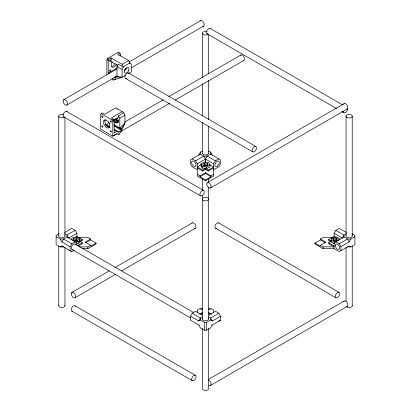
<?xml version="1.0" encoding="UTF-8"?>
<svg xmlns="http://www.w3.org/2000/svg" width="411" height="411" viewBox="0 0 411 411"><rect width="100%" height="100%" fill="white"/><g stroke="black" fill="none" stroke-linecap="round" stroke-linejoin="round"><path stroke-width="0.62" d="M106.881 74.591L106.881 59.795L107.703 58.377L118.358 52.223L120.546 53.487L120.546 55.983M109.347 73.703L108.247 73.071L108.247 60.587L109.069 59.163L111.134 57.977L122.077 64.291L123.444 66.664L122.077 69.428L122.077 77.268L113.215 80.109L112.105 78.542M111.134 57.977L111.134 61.583L117.752 65.406M112.799 136.2L116.914 133.822L119.128 134.402L121.332 131.268L124.959 123.079L124.959 115.234L123.593 112.47L115.681 107.903L104.738 114.222L102.683 113.035L100.495 114.299L100.495 129.095L112.799 136.2L112.799 121.404L111.977 119.981L101.317 113.826M122.226 111.684L111.278 117.998L113.344 119.19L114.166 120.613L114.166 133.092L116.914 131.505L119.128 132.193L124.959 123.079L119.827 128.119L113.811 124.656M115.419 79.523L115.424 77.258L116.94 76.379L116.935 66.459L118.301 64.147L123.444 67.116M117.048 109.244L117.048 108.694M123.593 112.922L118.45 115.892L118.45 117.474L113.487 120.336M118.45 115.892L119.817 118.204L119.817 128.124L121.343 128.997L121.332 131.268M129.989 63.438L128.622 60.515L117.674 54.195L119.729 53.014M71.293 239.788L72.254 237.717L76.739 237.019L80.022 238.914L79.724 242.089M73.487 238.426L72.732 240.045L74.787 241.231L77.592 240.795L78.342 239.176L76.292 237.99L73.487 238.426L73.487 240.003L76.292 239.572L77.833 240.461M76.58 243.43L78.82 243.086L78.82 241.504L80.022 238.914M78.82 243.086L79.688 241.216L82.38 242.767L82.38 243.718L78.547 245.927M330.978 240.307L334.261 242.197L334.261 243.78L330.978 241.884L330.978 240.307L332.18 237.717L336.66 237.019L339.948 238.914L339.465 239.952M333.408 238.426L332.658 240.045L334.708 241.231L337.513 240.795L338.268 239.176L336.213 237.99L333.408 238.426L333.408 240.003L336.213 239.572L338.268 240.754M112.177 61.907L111.679 62.95A4.449 2.569 -60 0 0 111.679 66.582L112.177 67.05A4.449 2.569 -60 0 0 115.979 65.431L116.632 64.476M105.17 124.574L106.829 125.088L108.751 122.062M74.34 250.176L71.776 251.655L70.065 250.684L70.065 246.718L61.861 241.981L63.566 239.017L66.988 237.044L76.908 242.767L76.908 245.295M70.065 246.718L71.776 243.759L75.198 241.781M198.641 155.111L200.352 152.152L202.371 150.986M192.143 158.867L195.564 160.84L197.275 163.804L197.275 176.042L205.479 180.783L213.689 176.042L213.689 163.804L215.4 160.84L218.822 158.867M199.263 325.276L190.452 320.19L190.452 316.223L192.163 313.259L195.579 311.286L202.171 315.088M190.452 316.223L198.662 320.96L200.368 318.001L202.325 316.871M330.773 241.802L328.62 240.558L328.62 239.608L334.092 236.453L334.092 233.294L335.802 230.33L339.224 228.357L346.406 232.503M340.935 250.684L340.935 246.718L349.139 241.981L350.85 239.017L354.888 236.69M212.338 324.926L210.612 327.886L206.594 330.203L204.406 330.203L200.368 327.87L198.662 324.926M115.26 63.69L113.852 65.441A4.449 2.569 -60 0 1 111.463 66.459M117.274 75.855L113.734 77.736M115.959 122.91L118.373 121.517L116.806 120.613L114.392 122.005C115.614 123.572 118.476 123.12 118.204 120.829A4.285 2.471 60 0 0 117.32 117.844M122.077 64.291L128.622 60.515M108.247 73.071L117.341 67.82M63.731 99.673L117.114 68.848M129.352 61.784L200.532 20.689M123.444 66.664L129.989 62.883M66.829 105.031L114.654 77.422M131.335 67.789L203.63 26.052M115.851 76.8L116.919 76.179M113.215 80.109L114.284 79.493M115.131 77.088L122.077 77.268L125.35 75.377M128.628 73.487L131.356 71.91L131.356 64.229L129.814 63.335M103.916 120.618L105.283 119.827A4.449 2.569 60 0 0 105.283 123.464L106.434 125.458A4.449 2.569 60 0 0 109.583 127.276M111.977 119.981L113.344 119.19M113.518 120.038L115.45 118.923L116.806 120.613M112.799 121.404L114.166 120.613M114.145 120.957L116.077 119.842M119.817 118.204L124.959 115.234M115.178 122.576L117.592 121.183M116.693 122.981L118.142 122.149M117.32 122.791L118.286 122.231M124.476 122.226L163.254 99.837M168.798 96.636L240.82 55.059M114.273 135.265L117.048 133.662M120.372 131.746L169.676 103.279M175.214 100.079L243.913 60.417M59.138 233.679L56.112 235.426L56.112 244.586L60.124 246.903L63.566 246.919L61.861 245.942L60.124 246.903M64.594 232.503L71.776 228.357L75.198 230.33L76.908 233.294L76.908 236.453L82.38 239.608L82.38 240.558L80.253 241.786M215.4 160.84L207.19 156.103L203.774 156.103L200.352 154.125L190.432 159.853L190.432 163.819L192.143 166.763L197.275 169.728M75.198 230.33L66.988 235.066L64.548 233.659M195.564 160.84L203.774 156.103L205.479 159.062L213.689 163.804M213.689 169.728L218.832 166.758L220.527 163.819L220.527 159.853L210.612 154.125L207.19 156.103L205.479 159.062L197.275 163.804M76.908 233.294L68.699 238.031L66.988 235.066L66.988 237.044M197.275 167.909L202.746 171.068L205.433 169.517L205.433 168.567L202.197 168.068L200.994 165.479L200.994 163.897L204.277 162.001L208.762 162.694L209.964 165.284L209.964 166.866L206.682 168.762L205.562 168.587L205.562 169.532L208.218 171.068L213.689 167.909M75.28 237.388L76.908 236.453M201.066 164.77L197.275 166.958L202.746 170.118L205.433 168.567M204.729 162.972L202.674 164.159L203.43 165.777L206.235 166.214L208.285 165.027L207.534 163.408L204.729 162.972L204.729 164.554L203.188 165.443M200.994 163.897L202.197 166.486L206.682 167.179L209.964 165.284M79.724 241.144L82.38 239.608M77.453 245.614L82.38 242.767M205.562 168.587L208.218 170.118L213.689 166.958L209.353 164.457M96.061 243.086L90.59 239.926L90.59 238.981L85.113 242.136L90.59 245.295L90.59 246.246L96.061 243.086L96.061 243.954L87.851 248.691L82.38 248.691M197.275 174.228L200.008 175.805L205.479 172.646L210.956 175.805L213.689 174.228M85.663 242.767L90.59 239.926M200.008 175.805L200.008 176.756L205.479 173.596L210.956 176.756L210.956 175.805M79.338 246.877L87.851 246.877L90.59 245.295M200.008 176.756L205.479 179.915L210.956 176.756M207.37 182.602L344.171 103.618M210.468 187.966L347.269 108.982M71.94 292.391L109.11 270.931M115.214 267.407L192.322 222.885M75.033 297.749L115.532 274.368M121.635 270.844L195.42 228.249M351.862 233.679L354.888 235.426L354.888 244.586L350.85 246.919L349.139 245.942L339.239 251.66L334.092 248.691L323.149 248.691L314.939 243.954L314.939 243.086L320.41 239.926L320.41 238.981L323.149 237.399L332.879 237.399M200.573 309.113L202.217 308.168M199.479 314.168L202.217 312.591M202.659 313.002L201.015 313.947L201.498 314.985M208.783 309.745L210.971 308.481L213.71 310.064L213.71 312.591M314.939 243.086L320.41 246.246L320.41 245.295L325.887 242.136L320.41 238.981M320.41 245.295L323.149 246.877L334.092 246.877L328.62 243.718L328.62 242.767L331.276 241.236M346.452 233.659L344.012 235.066L342.301 238.031L334.092 233.294M198.662 320.96L200.368 319.974L200.368 318.001L192.163 313.259M208.829 315.088L215.421 311.286L218.837 313.259L220.548 316.223L220.548 320.19L211.727 325.265M350.85 239.017L347.434 239.017L344.012 237.044L334.092 242.767L334.092 248.691M218.837 313.259L210.632 318.001L208.675 316.871M335.802 241.781L339.224 243.759L347.434 239.017L349.139 241.981M200.368 319.974L204.406 322.306L206.594 322.306L210.632 319.974L212.338 320.96L220.548 316.223M208.485 379.415L344.171 301.078M210.468 385.42L347.269 306.436M218.837 321.161L220.548 320.19M74.9 242.115L78.82 241.504M334.261 242.197L335.941 241.94M347.444 246.924L350.85 246.919M78.121 237.399L87.851 237.399L90.59 238.981M56.112 236.69L60.15 239.017L63.566 239.017L71.776 243.759M204.729 164.554L207.534 164.986L207.534 163.408M116.94 76.379L122.077 77.268M210.201 28.436L342.553 104.846M207.108 33.794L336.681 108.607M341.685 111.494L343.909 112.778M125.643 68.401L126.609 68.961M107.703 58.377L109.069 59.163M124.682 69.125L125.648 69.685M106.881 59.795L108.247 60.587M128.576 73.024L255.868 146.516A3.098 1.788 -60 0 1 254.887 151.31A3.098 1.788 -60 0 1 252.205 149.763A3.098 1.788 -60 0 1 255.868 146.516M116.935 66.459L122.077 69.428M125.478 78.388L252.77 151.875M208.593 150.986L210.612 152.152L212.323 155.111M335.802 230.33L344.012 235.066L344.012 237.044M334.092 236.453L335.72 237.388M328.62 239.608L331.312 241.165M328.62 242.767L334.092 245.927M320.41 239.926L325.337 242.767M114.099 125.15L121.05 129.167M108.396 122.797L109.47 123.413M114.279 126.192L120.695 129.897M106.829 125.088L110.04 126.942M114.32 129.414L119.128 132.193M105.684 125.021L109.429 127.184M114.243 129.963L116.914 131.505M118.06 133.786L119.128 134.402M66.829 111.52L203.63 190.499A3.098 1.788 -60 0 1 202.649 195.297A3.098 1.788 -60 0 1 199.967 193.745A3.098 1.788 -60 0 1 203.63 190.499M63.731 116.878L200.532 195.862M218.678 222.885L339.06 292.391A3.098 1.788 -60 0 1 338.078 297.184A3.098 1.788 -60 0 1 335.397 295.637A3.098 1.788 -60 0 1 339.06 292.391M215.58 228.249L335.967 297.749M208.783 308.168L210.427 309.113M208.783 312.591L211.521 314.168M202.217 309.745L200.029 308.481L197.29 310.064L197.29 312.591M75.033 244.047L193.756 312.591M71.94 249.405L190.658 317.95M61.861 245.942L71.776 251.655M75.033 305.815L195.42 375.32A3.098 1.788 -60 0 1 194.439 380.113A3.098 1.788 -60 0 1 191.757 378.567A3.098 1.788 -60 0 1 195.42 375.32M71.94 311.178L192.322 380.684M339.224 243.759L340.935 246.718M212.338 320.96L210.632 318.001L210.632 319.974M60.15 239.017L61.861 241.981M208.783 312.745L209.744 314.821M352.237 116.174L352.237 235.929M352.237 246.174L352.237 305.733M346.047 116.174L346.047 235.929M346.047 247.458L346.047 301.248M336.213 237.99L336.213 239.572M332.18 237.717L332.18 238.77M323.149 246.877L323.149 248.691M210.612 152.152L210.612 154.125M208.598 34.524L208.598 73.59M208.598 80.633L208.598 119.699M208.598 126.1L208.598 153.637M208.598 178.615L208.598 182.458M208.598 186.938L208.598 318.859M208.598 328.466L208.598 388.662A3.098 1.788 0 0 1 205.5 390.45A3.098 1.788 0 0 1 202.402 388.662L202.402 328.466M208.218 170.118L208.218 171.068M206.682 167.179L206.682 168.762M206.594 322.306L206.594 330.203M205.479 172.646L205.479 173.596M205.479 179.915L205.479 180.783M204.406 322.306L204.406 330.203M202.746 170.118L202.746 171.068M202.402 33.245L202.402 77.432M202.402 83.834L202.402 115.856M202.402 122.257L202.402 153.637M202.402 178.615L202.402 190.139M202.402 195.266L202.402 318.859M202.197 166.486L202.197 168.068M200.352 152.152L200.352 154.125M87.851 246.877L87.851 248.691M76.292 237.99L76.292 239.572M64.953 117.454L64.953 235.929M64.953 247.458L64.953 305.733M58.763 116.174L58.763 235.929M58.763 246.174L58.763 305.733M208.351 379.97A3.098 1.788 60 0 1 211.09 383.663A3.098 1.788 60 0 1 208.922 385.266M343.606 301.885A3.098 1.788 60 0 1 347.269 302.866A3.098 1.788 60 0 1 346.288 306.524M72.393 311.317A3.098 1.788 -60 0 1 72.156 307.258A3.098 1.788 -60 0 1 75.603 306.621M352.129 305.27A3.098 1.788 0 0 1 349.941 307.459A3.098 1.788 0 0 1 346.149 306.195M208.182 34.139A3.098 1.788 0 0 1 203.954 34.791A3.098 1.788 0 0 1 202.818 32.351A3.098 1.788 0 0 1 207.046 31.698M64.537 117.068A3.098 1.788 0 0 1 60.309 117.721A3.098 1.788 0 0 1 59.179 115.28A3.098 1.788 0 0 1 63.407 114.628M64.851 305.27A3.098 1.788 0 0 1 61.861 307.52A3.098 1.788 0 0 1 58.871 305.27M191.978 223.209A3.098 1.788 60 0 1 195.61 225.028A3.098 1.788 60 0 1 194.439 228.336M216.561 228.336A3.098 1.788 -60 0 1 215.39 225.028A3.098 1.788 -60 0 1 219.022 223.209M240.25 55.86A3.098 1.788 60 0 1 243.697 56.502A3.098 1.788 60 0 1 243.461 60.556M114.289 134.777A3.098 1.788 60 0 1 114.068 135.26M113.724 135.584A3.098 1.788 60 0 1 113.266 135.722M126.46 78.475A3.098 1.788 -60 0 1 125.478 74.812A3.098 1.788 -60 0 1 129.141 73.831M118.712 120.577A3.175 1.834 60 0 1 116.005 118.604M126.146 68.144A3.175 1.834 -60 0 1 125.925 68.894L125.571 69.644A3.175 1.834 -60 0 1 124.559 70.887M118.635 55.238A0.776 0.447 -60 0 1 119.108 55.279M72.531 249.554A3.098 1.788 -60 0 1 72.095 245.583A3.098 1.788 -60 0 1 75.603 244.853M208.49 318.525A3.098 1.788 0 0 1 205.5 320.775A3.098 1.788 0 0 1 202.51 318.525M352.129 235.595A3.098 1.788 0 0 1 349.139 237.846A3.098 1.788 0 0 1 346.149 235.595M333.968 240.959A1.546 0.894 0 0 1 335.463 240.296A1.546 0.894 0 0 1 336.958 240.959M64.851 235.595A3.098 1.788 0 0 1 61.861 237.846A3.098 1.788 0 0 1 58.871 235.595M74.042 240.959A1.546 0.894 0 0 1 75.537 240.296A1.546 0.894 0 0 1 77.032 240.959M208.577 153.139A3.098 1.788 0 0 1 205.479 154.926A3.098 1.788 0 0 1 202.387 153.139M203.933 166.172A1.546 0.894 0 0 1 205.279 165.284A1.546 0.894 0 0 1 206.974 165.941M200.183 21.012A3.098 1.788 60 0 1 203.815 22.836A3.098 1.788 60 0 1 202.649 26.14M343.606 104.425A3.098 1.788 60 0 1 347.054 105.067A3.098 1.788 60 0 1 346.817 109.121M208.089 33.887A3.098 1.788 -60 0 1 206.918 30.578A3.098 1.788 -60 0 1 210.55 28.76M347.572 108.221A3.098 1.788 -60 0 1 345.743 112.439A3.098 1.788 -60 0 1 343.267 111.36M64.712 116.965A3.098 1.788 -60 0 1 63.541 113.662A3.098 1.788 -60 0 1 67.173 111.843M128.658 70.476L128.304 71.216A3.175 1.834 -60 0 1 125.129 73.05L124.774 72.721A3.175 1.834 -60 0 1 126.716 67.712A3.175 1.834 -60 0 1 128.658 70.476M205.479 159.103L205.562 162.268L205.479 159.103M105.827 127.05L103.916 124.25A4.449 2.569 60 0 1 105.827 120.027A4.449 2.569 60 0 1 109.788 125.828A4.449 2.569 60 0 1 105.827 127.05M71.298 293.808A3.098 1.788 60 0 0 74.581 297.893A3.098 1.788 60 0 0 74.581 293.511A3.098 1.788 60 0 0 71.298 293.808M346.951 117.438A3.098 1.788 0 0 0 352.129 116.637A3.098 1.788 0 0 0 348.338 114.448A3.098 1.788 0 0 0 346.951 117.438M203.311 200.368A3.098 1.788 0 0 0 208.49 199.566A3.098 1.788 0 0 0 204.699 197.378A3.098 1.788 0 0 0 203.311 200.368M110.333 121.245A0.776 0.447 60 0 0 111.155 122.267A0.776 0.447 60 0 0 111.155 121.173A0.776 0.447 60 0 0 110.333 121.245M110.333 131.037A0.776 0.447 60 0 0 111.155 132.059A0.776 0.447 60 0 0 111.155 130.965A0.776 0.447 60 0 0 110.333 131.037M101.851 126.141A0.776 0.447 60 0 0 102.673 127.163A0.776 0.447 60 0 0 102.673 126.069A0.776 0.447 60 0 0 101.851 126.141M101.866 116.37A0.776 0.447 60 0 0 102.683 117.392A0.776 0.447 60 0 0 102.683 116.298A0.776 0.447 60 0 0 101.866 116.37M110.307 61.275A0.776 0.447 -60 0 0 110.549 60.073A0.776 0.447 -60 0 0 109.634 60.885A0.776 0.447 -60 0 0 110.307 61.275M110.307 71.067A0.776 0.447 -60 0 0 110.549 69.87A0.776 0.447 -60 0 0 109.634 70.682A0.776 0.447 -60 0 0 110.307 71.067M335.325 245.465A3.098 1.788 60 0 0 338.607 249.549A3.098 1.788 60 0 0 338.607 245.172A3.098 1.788 60 0 0 335.325 245.465M191.67 162.73A3.098 1.788 60 0 0 195.081 166.609A3.098 1.788 60 0 0 194.809 162.088A3.098 1.788 60 0 0 191.67 162.73M217.676 165.926A3.098 1.788 -60 0 0 218.657 161.127A3.098 1.788 -60 0 0 214.994 164.374A3.098 1.788 -60 0 0 217.676 165.926M63.089 101.091A3.098 1.788 60 0 0 66.371 105.175A3.098 1.788 60 0 0 66.371 100.793A3.098 1.788 60 0 0 63.089 101.091M206.733 184.02A3.098 1.788 60 0 0 210.016 188.104A3.098 1.788 60 0 0 210.016 183.727A3.098 1.788 60 0 0 206.733 184.02"/></g></svg>
